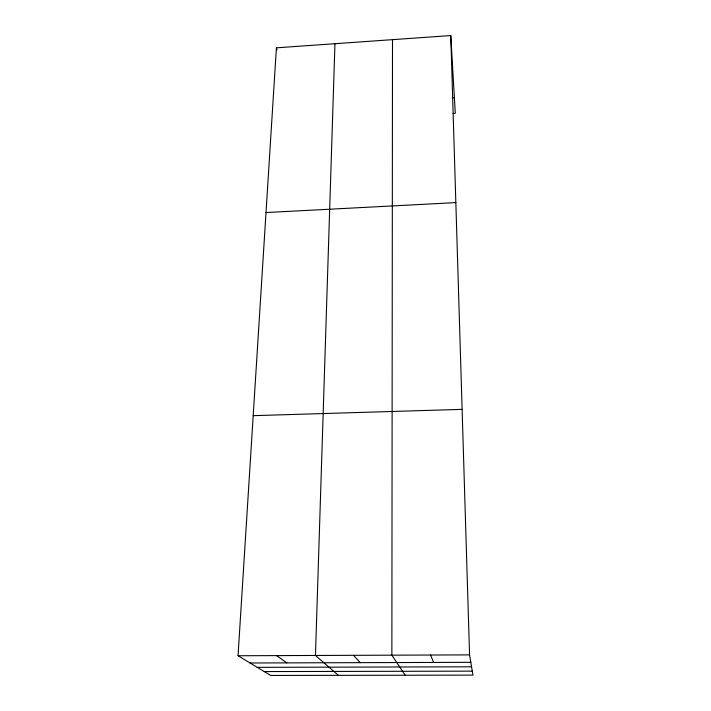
<?xml version="1.0" encoding="UTF-8"?>
<svg xmlns="http://www.w3.org/2000/svg" width="711" height="711" viewBox="0 0 711 711"><rect width="100%" height="100%" fill="white"/><g stroke="black" fill="none" stroke-linecap="round" stroke-linejoin="round"><path stroke-width="1.07" d="M392.499 39.647L391.868 655.178L405.217 675.237M334.952 43.7L315.453 655.462L338.454 675.343M450.774 35.55L469.562 654.884L472.957 675.121L270.669 675.45L238.043 655.755L276.41 47.824L450.774 35.55L455.289 113.342L453.094 113.476M452.232 97.807L454.382 97.674M266.012 212.553L455.84 202.608M253.196 415.668L462.114 409.367M238.043 655.755L469.562 654.884M250.023 662.99L470.815 662.332M257.24 667.345L471.571 666.811M264.252 671.575L472.291 671.148M276.579 655.613L286.817 662.883M353.5 655.32L360.201 662.661M430.555 655.027L433.648 662.439M276.41 47.824L277.006 49.903"/></g></svg>
